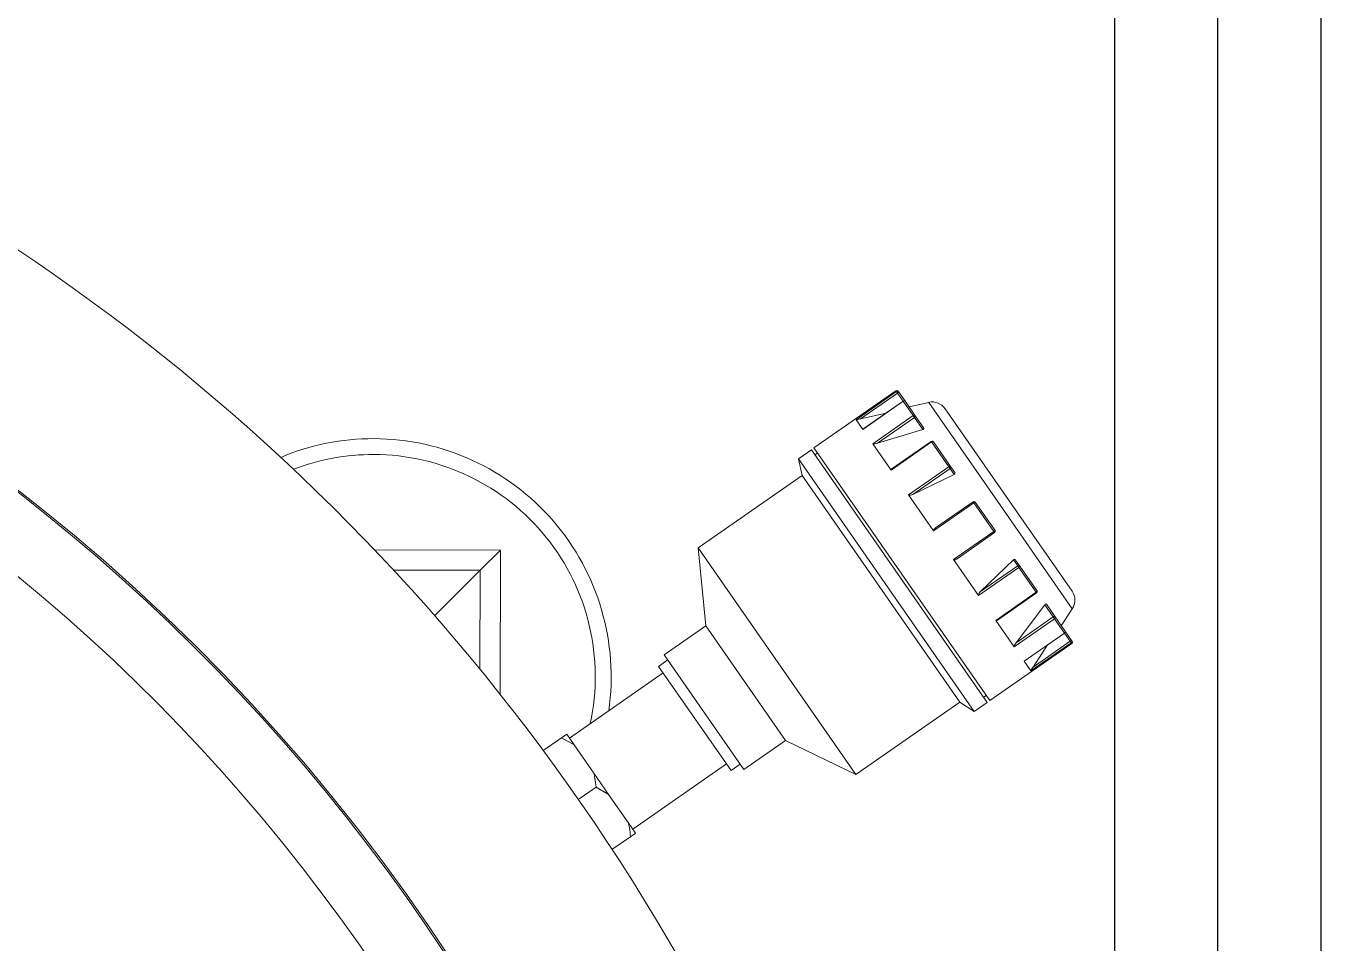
# Model space of a CAD drawing. Extents: x -681219 to -550379, y -242630 to -158199.
# Drawn here: x -639334 to -638925.7, y -221332.8 to -221043.8 of the extents above; entities that cross this region are included whole.
import ezdxf

# ---------------------------------------------------------------- set-up
doc = ezdxf.new("R2010")
doc.units = 0
doc.header["$LTSCALE"] = 1000
doc.layers.get('0').update_dxf_attribs({"linetype": 'CONTINUOUS'})
doc.layers.add('buyer', color=6, linetype='CONTINUOUS', lineweight=0)
doc.layers.add('DOTE_油脂（红）', color=7, linetype='CONTINUOUS')
doc.layers.add('PIPE-油脂（红）', color=1, linetype='CONTINUOUS')

# ---------------------------------------------------------------- blocks, each defined once
blk = doc.blocks.new('Slurry tank 1000l-V')
for p, q in [((-555.41, -365.71), (-561.25, -369.8)), ((-560.49, -374.26), (-562.84, -370.91)), ((-561.98, -372.14), (-591.47, -392.79)), ((-560.49, -374.26), (-554.29, -383.12)), ((-550.35, -385.36), (-554.29, -383.12)), ((-549.59, -389.82), (-554.29, -383.12)), ((-544.74, -381.43), (-550.35, -385.36)), ((-632.18, -389.55), (-664.95, -412.5)), ((-610.02, -400.28), (-632.18, -389.55)), ((-632.18, -389.55), (-582.28, -460.82)), ((-596.91, -391.11), (-610.02, -400.28)), ((-596.91, -391.11), (-571.68, -427.15)), ((-592.9, -390.74), (-595.77, -392.74)), ((-569.96, -423.5), (-592.9, -390.74)), ((-549.59, -389.82), (-543.39, -398.68)), ((-539.45, -400.92), (-543.39, -398.68)), ((-541.04, -402.04), (-543.39, -398.68)), ((-533.62, -396.84), (-539.45, -400.92)), ((-610.02, -400.28), (-584.78, -436.33)), ((-571.39, -421.46), (-541.9, -400.81)), ((-541.04, -402.04), (-539.45, -400.92)), ((-669.45, -409.55), (-673.55, -412.42)), ((-664.95, -412.5), (-669.45, -409.55)), ((-669.45, -409.55), (-613.82, -489.01)), ((-674.37, -412.99), (-700.17, -431.06)), ((-646.55, -452.72), (-674.37, -412.99)), ((-673.55, -412.42), (-617.91, -491.87)), ((-672.4, -414.06), (-673.22, -414.63)), ((-664.95, -412.5), (-615.05, -483.76)), ((-520, -414.52), (-520, -460)), ((-699.99, -431.31), (-687.3, -422.42)), ((-687.99, -423.59), (-699.67, -431.77)), ((-692.54, -430.57), (-687.99, -423.59)), ((-685.17, -425.46), (-687.3, -422.42)), ((-572.82, -425.51), (-569.96, -423.5)), ((-513.6, -422.42), (-513.6, -453.6)), ((-685.19, -425.43), (-697.89, -434.32)), ((-685.17, -425.46), (-697.87, -434.35)), ((-584.78, -436.33), (-571.68, -427.15)), ((-700.12, -432.01), (-700.3, -431.75)), ((-700.17, -431.06), (-699.99, -431.31)), ((-698.01, -435.01), (-700.12, -432.01)), ((-699.67, -431.77), (-699.99, -431.31)), ((-699.67, -431.77), (-697.89, -434.32)), ((-694.71, -438.85), (-682.02, -429.96)), ((-682.63, -431.25), (-694.31, -439.43)), ((-691.67, -443.21), (-682.63, -431.25)), ((-676.21, -438.26), (-682.02, -429.96)), ((-696.86, -436.66), (-700.31, -441.98)), ((-694.89, -439.47), (-698.01, -435.01)), ((-697.87, -434.35), (-697.89, -434.32)), ((-697.87, -434.35), (-694.71, -438.85)), ((-582.28, -460.82), (-584.78, -436.33)), ((-692.15, -443.38), (-694.89, -439.47)), ((-694.85, -439.51), (-694.89, -439.47)), ((-694.79, -439.54), (-694.85, -439.51)), ((-694.73, -439.56), (-694.79, -439.54)), ((-694.65, -439.56), (-694.73, -439.56)), ((-694.31, -439.43), (-694.71, -438.85)), ((-694.57, -439.55), (-694.65, -439.56)), ((-694.48, -439.52), (-694.57, -439.55)), ((-694.39, -439.48), (-694.48, -439.52)), ((-694.31, -439.43), (-694.39, -439.48)), ((-694.31, -439.43), (-691.67, -443.21)), ((-676.73, -438.38), (-689.02, -446.98)), ((-676.21, -438.26), (-688.9, -447.15)), ((-513.6, -453.6), (-499.27, -439.27)), ((-677.58, -474.45), (-700.31, -441.98)), ((-680.14, -476.24), (-700.21, -447.57)), ((-689.17, -447.5), (-689.18, -447.57)), ((-689.18, -447.57), (-689.17, -447.63)), ((-689.14, -447.42), (-689.17, -447.5)), ((-689.17, -447.63), (-689.14, -447.68)), ((-689.1, -447.35), (-689.14, -447.42)), ((-683.74, -455.4), (-689.14, -447.68)), ((-689.05, -447.28), (-689.1, -447.35)), ((-688.98, -447.21), (-689.05, -447.28)), ((-688.9, -447.15), (-689.02, -446.98)), ((-688.9, -447.15), (-688.98, -447.21)), ((-688.9, -447.15), (-683.44, -454.95)), ((-683.44, -454.95), (-670.75, -446.06)), ((-671.38, -447.31), (-683.06, -455.49)), ((-681.77, -457.33), (-671.38, -447.31)), ((-662.81, -457.39), (-670.75, -446.06)), ((-618.73, -492.45), (-646.55, -452.72)), ((-683.73, -455.26), (-683.75, -455.32)), ((-683.75, -455.32), (-683.75, -455.36)), ((-683.75, -455.36), (-683.74, -455.4)), ((-682.4, -457.31), (-683.74, -455.4)), ((-683.7, -455.2), (-683.73, -455.26)), ((-683.65, -455.14), (-683.7, -455.2)), ((-683.59, -455.07), (-683.65, -455.14)), ((-683.52, -455.01), (-683.59, -455.07)), ((-683.44, -454.95), (-683.52, -455.01)), ((-683.06, -455.49), (-683.44, -454.95)), ((-683.06, -455.49), (-681.77, -457.33)), ((-520, -460), (-513.6, -453.6)), ((-513.6, -453.6), (-520, -460)), ((-513.6, -453.6), (-486.28, -453.6)), ((-663.97, -457.66), (-675.76, -465.92)), ((-662.81, -457.39), (-675.51, -466.28)), ((-615.05, -483.76), (-582.28, -460.82)), ((-520, -460), (-480.23, -460)), ((-669.64, -475.53), (-675.88, -466.62)), ((-675.51, -466.28), (-675.76, -465.92)), ((-675.51, -466.28), (-669.2, -475.29)), ((-669.2, -475.29), (-656.5, -466.4)), ((-668.95, -475.65), (-657.14, -467.39)), ((-648.57, -477.73), (-656.5, -466.4)), ((-660.06, -504.91), (-680.14, -476.24)), ((-654.85, -506.91), (-677.58, -474.45)), ((-668.95, -475.65), (-669.2, -475.29)), ((-649.96, -477.9), (-662.93, -484.24)), ((-661.64, -486.08), (-649.96, -477.9)), ((-648.57, -477.73), (-661.27, -486.62)), ((-661.79, -486.75), (-663.12, -484.84)), ((-662.93, -484.24), (-661.64, -486.08)), ((-655.8, -494.42), (-643.11, -485.53)), ((-637.3, -493.83), (-643.11, -485.53)), ((-613.82, -489.01), (-615.05, -483.76)), ((-656.38, -494.47), (-661.79, -486.75)), ((-661.76, -486.77), (-661.79, -486.75)), ((-661.71, -486.79), (-661.76, -486.77)), ((-661.66, -486.79), (-661.71, -486.79)), ((-661.59, -486.78), (-661.66, -486.79)), ((-661.27, -486.62), (-661.64, -486.08)), ((-661.51, -486.75), (-661.59, -486.78)), ((-661.43, -486.72), (-661.51, -486.75)), ((-661.35, -486.68), (-661.43, -486.72)), ((-661.27, -486.62), (-661.35, -486.68)), ((-661.27, -486.62), (-655.8, -494.42)), ((-655.69, -494.59), (-643.4, -485.99)), ((-617.91, -491.87), (-613.82, -489.01)), ((-638.72, -493.96), (-653.04, -498.37)), ((-650.4, -502.14), (-638.72, -493.96)), ((-637.3, -493.83), (-649.99, -502.72)), ((-644.54, -510.52), (-618.73, -492.45)), ((-619.88, -490.81), (-619.06, -490.24)), ((-656.34, -494.51), (-656.38, -494.47)), ((-656.29, -494.54), (-656.34, -494.51)), ((-656.22, -494.55), (-656.29, -494.54)), ((-656.14, -494.56), (-656.22, -494.55)), ((-656.06, -494.54), (-656.14, -494.56)), ((-655.97, -494.52), (-656.06, -494.54)), ((-655.89, -494.48), (-655.97, -494.52)), ((-655.8, -494.42), (-655.89, -494.48)), ((-655.69, -494.59), (-655.8, -494.42)), ((-650.63, -502.68), (-653.37, -498.77)), ((-653.04, -498.37), (-650.4, -502.14)), ((-650.4, -502.14), (-650.47, -502.2)), ((-649.99, -502.72), (-650.4, -502.14)), ((-646.84, -507.22), (-634.14, -498.33)), ((-646.82, -507.26), (-634.12, -498.37)), ((-645.04, -509.8), (-633.35, -501.62)), ((-632.02, -501.37), (-644.71, -510.26)), ((-633.35, -501.62), (-641.46, -503.51)), ((-632.02, -501.37), (-634.14, -498.33)), ((-654.85, -506.91), (-648.66, -505.49)), ((-650.66, -502.49), (-650.67, -502.56)), ((-650.67, -502.56), (-650.66, -502.62)), ((-650.64, -502.42), (-650.66, -502.49)), ((-650.66, -502.62), (-650.63, -502.68)), ((-650.6, -502.34), (-650.64, -502.42)), ((-647.51, -507.13), (-650.63, -502.68)), ((-650.54, -502.27), (-650.6, -502.34)), ((-650.47, -502.2), (-650.54, -502.27)), ((-649.99, -502.72), (-646.84, -507.22)), ((-645.41, -510.14), (-647.51, -507.13)), ((-646.82, -507.26), (-646.84, -507.22)), ((-646.82, -507.26), (-645.04, -509.8)), ((-645.23, -510.39), (-645.41, -510.14)), ((-644.71, -510.26), (-645.04, -509.8)), ((-644.71, -510.26), (-644.54, -510.52))]:
    blk.add_line(p, q)
for centre, radius, start, end in [((0, 0), 665, 323.2686, 173.20578), ((0, 0), 665, 189.40986, 270), ((0, 0), 582.25, 190.71521, 315.97991), ((0, 0), 603.52, 190.55964, 270), ((0, 0), 603, 190.56881, 318.04763), ((-480, -420), 70, 167.9611, 270), ((-480, -420), 75, 171.9192, 270), ((-699.89, -431.47), 0.5, 125, 215), ((-699.71, -431.72), 0.498, 124.8153, 214.8141), ((-700.38, -430.98), 1.06, 284.2521, 311.6433), ((-697.6, -434.73), 0.5, 125, 215), ((-697.61, -434.76), 0.481, 122.6318, 212.4177), ((-694.49, -439.25), 0.459, 119.469, 208.1127), ((-696.12, -444.7), 5, 147.0603, 215), ((-688.73, -447.39), 0.5, 125, 215), ((-683.36, -455.11), 0.482, 217.4442, 307.2515), ((-675.47, -466.33), 0.5, 125, 215), ((-674.95, -467.29), 1.15, 118.8498, 144.086), ((-669.96, -474.42), 1.15, 285.914, 311.1502), ((-669.23, -475.24), 0.5, 215, 305), ((-480, -420), 70, 270, 291.1962), ((-661.38, -486.49), 0.482, 122.7485, 212.5558), ((-480, -420), 75, 270, 293.0373), ((-655.97, -494.18), 0.5, 215, 305), ((-655.96, -502.04), 5, 215, 282.9397), ((-650.29, -502.37), 0.459, 221.8873, 310.531), ((-647.1, -506.85), 0.5, 215, 305), ((-647.13, -506.84), 0.481, 217.5823, 307.3682), ((-644.53, -510.74), 1.06, 118.3567, 145.7479), ((-645, -509.85), 0.498, 215.1859, 305.1847), ((-644.82, -510.11), 0.5, 215, 305)]:
    blk.add_arc(centre, radius, start, end)
for points, knots in [([(-561.25, -369.8), (-561.39, -369.89), (-562, -370.32), (-562.47, -370.65), (-562.84, -370.91)], [0, 0, 0, 0, 0.224192, 1, 1, 1, 1]), ([(-560.49, -374.26), (-560.62, -373.71), (-560.98, -372.25), (-561.15, -370.74), (-561.25, -369.8)], [0, 0, 0, 0, 0.375713, 1, 1, 1, 1]), ([(-549.59, -389.82), (-549.73, -389.28), (-550.09, -387.82), (-550.25, -386.3), (-550.35, -385.36)], [0, 0, 0, 0, 0.375713, 1, 1, 1, 1]), ([(-687.3, -422.42), (-687.3, -422.43), (-687.3, -422.44), (-687.32, -422.49), (-687.39, -422.63), (-687.59, -422.96), (-687.81, -423.31), (-687.97, -423.56), (-687.99, -423.59)], [0, 0, 0, 0, 0.046678, 0.104891, 0.202314, 0.410894, 0.914071, 1, 1, 1, 1]), ([(-685.26, -425.47), (-685.25, -425.47), (-685.22, -425.45), (-685.19, -425.44), (-685.17, -425.46), (-685.17, -425.46)], [0, 0, 0, 0, 0.319463, 0.791131, 1, 1, 1, 1]), ([(-682.02, -429.96), (-682.01, -429.98), (-682, -430.01), (-682, -430.1), (-682.04, -430.27), (-682.21, -430.64), (-682.43, -430.98), (-682.6, -431.22), (-682.63, -431.25)], [0, 0, 0, 0, 0.046678, 0.104891, 0.202314, 0.410894, 0.914071, 1, 1, 1, 1]), ([(-676.73, -438.39), (-676.72, -438.38), (-676.66, -438.32), (-676.54, -438.26), (-676.4, -438.2), (-676.29, -438.2), (-676.24, -438.22), (-676.21, -438.25), (-676.21, -438.26)], [0, 0, 0, 0, 0.068214, 0.352853, 0.677747, 0.808842, 0.94133, 1, 1, 1, 1]), ([(-691.67, -443.21), (-691.71, -443.25), (-691.79, -443.35), (-691.92, -443.43), (-692.04, -443.46), (-692.12, -443.43), (-692.15, -443.39), (-692.15, -443.38)], [0, 0, 0, 0, 0.23668, 0.473661, 0.701161, 0.91221, 1, 1, 1, 1]), ([(-670.75, -446.06), (-670.73, -446.08), (-670.71, -446.12), (-670.7, -446.23), (-670.74, -446.41), (-670.91, -446.78), (-671.15, -447.09), (-671.35, -447.28), (-671.38, -447.31)], [0, 0, 0, 0, 0.046678, 0.104891, 0.202314, 0.410894, 0.914071, 1, 1, 1, 1]), ([(-681.77, -457.33), (-681.82, -457.37), (-681.91, -457.45), (-682.08, -457.48), (-682.24, -457.45), (-682.34, -457.38), (-682.39, -457.33), (-682.4, -457.31)], [0, 0, 0, 0, 0.23668, 0.473661, 0.701161, 0.91221, 1, 1, 1, 1]), ([(-663.96, -457.68), (-663.78, -457.55), (-663.54, -457.39), (-663.21, -457.3), (-663.04, -457.28), (-662.91, -457.31), (-662.85, -457.35), (-662.82, -457.38), (-662.81, -457.39)], [0, 0, 0, 0, 0.514311, 0.662678, 0.832027, 0.90036, 0.969419, 1, 1, 1, 1]), ([(-656.5, -466.4), (-656.49, -466.42), (-656.47, -466.47), (-656.46, -466.57), (-656.5, -466.74), (-656.71, -467.05), (-656.97, -467.25), (-657.15, -467.39)], [0, 0, 0, 0, 0.05222, 0.117346, 0.226337, 0.459682, 1, 1, 1, 1]), ([(-649.96, -477.9), (-649.71, -477.8), (-649.4, -477.66), (-648.98, -477.61), (-648.81, -477.61), (-648.67, -477.65), (-648.6, -477.69), (-648.58, -477.72), (-648.57, -477.73)], [0, 0, 0, 0, 0.5625232, 0.6961626, 0.848701, 0.9102505, 0.9724543, 1, 1, 1, 1]), ([(-663.12, -484.84), (-663.15, -484.8), (-663.2, -484.71), (-663.2, -484.57), (-663.15, -484.43), (-663.06, -484.32), (-662.97, -484.27), (-662.93, -484.24)], [0, 0, 0, 0, 0.196336, 0.392446, 0.594697, 0.810602, 1, 1, 1, 1]), ([(-643.11, -485.53), (-643.1, -485.55), (-643.08, -485.59), (-643.09, -485.67), (-643.16, -485.79), (-643.27, -485.91), (-643.38, -485.97), (-643.41, -485.98)], [0, 0, 0, 0, 0.098885, 0.222208, 0.428597, 0.870465, 1, 1, 1, 1]), ([(-638.72, -493.96), (-638.44, -493.89), (-638.11, -493.8), (-637.68, -493.76), (-637.5, -493.75), (-637.38, -493.78), (-637.32, -493.8), (-637.3, -493.82), (-637.3, -493.83)], [0, 0, 0, 0, 0.5625232, 0.6961626, 0.848701, 0.9102505, 0.9724543, 1, 1, 1, 1]), ([(-653.37, -498.77), (-653.39, -498.74), (-653.41, -498.68), (-653.38, -498.59), (-653.31, -498.5), (-653.19, -498.42), (-653.09, -498.38), (-653.04, -498.37)], [0, 0, 0, 0, 0.1963358, 0.3924458, 0.5946971, 0.810602, 1, 1, 1, 1]), ([(-634.14, -498.33), (-634.14, -498.34), (-634.13, -498.36), (-634.15, -498.38), (-634.17, -498.39)], [0, 0, 0, 0, 0.445012, 1, 1, 1, 1]), ([(-633.35, -501.62), (-633.07, -501.56), (-632.73, -501.48), (-632.32, -501.4), (-632.17, -501.38), (-632.07, -501.37), (-632.03, -501.36), (-632.02, -501.37), (-632.02, -501.37)], [0, 0, 0, 0, 0.562523, 0.696163, 0.848701, 0.910251, 0.972454, 1, 1, 1, 1])]:
    blk.add_open_spline(points, degree=3, knots=knots)

msp = doc.modelspace()

# ---------------------------------------------------------------- linework, layer by layer
at = {"layer": 'DOTE_油脂（红）', "color": 1}
msp.add_line((-638958.2463, -221628.2848), (-638958.2463, -216065.0892), dxfattribs=at)
at = {"layer": 'PIPE-油脂（红）', "color": 1}
for p, q in [((-638990.7463, -221628.2848), (-638990.7463, -216065.0892)), ((-638925.7463, -221628.2848), (-638925.7463, -216065.0892))]:
    msp.add_line(p, q, dxfattribs=at)

# ---------------------------------------------------------------- block references
at = {"layer": 'buyer', "color": 2, "rotation": 179.8417996558656}
msp.add_blockref('Slurry tank 1000l-V', (-639705.6996, -221667.5386), dxfattribs=at)

doc.saveas('drawing.dxf')
